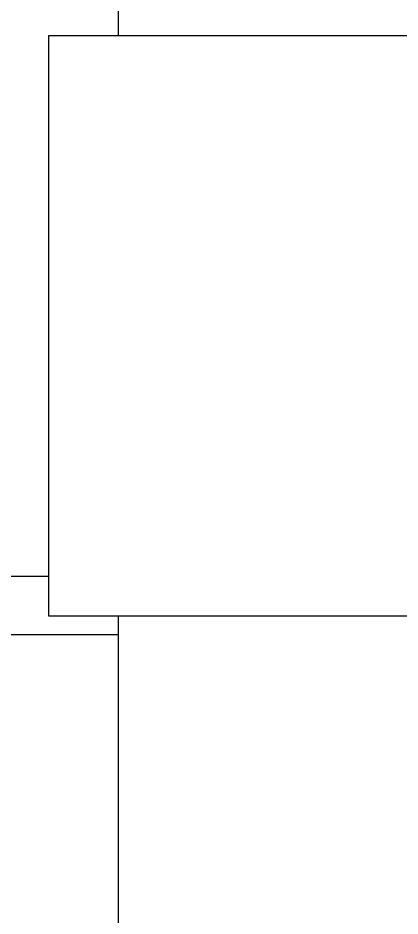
# Model space of a CAD drawing. Extents: x 1725261 to 1937680, y 860327 to 1571294.
# Drawn here: x 1850194.1 to 1850379.9, y 1227547.7 to 1227984.3 of the extents above; entities that cross this region are included whole.
import ezdxf

# ---------------------------------------------------------------- set-up
doc = ezdxf.new("R2010")
doc.units = 0
doc.header["$LTSCALE"] = 1000
doc.header["$MEASUREMENT"] = 0

msp = doc.modelspace()

# ---------------------------------------------------------------- linework, layer by layer
at = {"linetype": 'Continuous'}
for p, q in [((1850242.79, 1228602.94), (1850242.79, 1227975.6)), ((1850553.86, 1227975.6), (1850209.01, 1227975.6)), ((1850209.01, 1227975.6), (1850209.01, 1227693.69)), ((1850209.01, 1227693.69), (1850553.86, 1227693.69)), ((1850242.79, 1227693.69), (1850242.79, 1227159.37))]:
    msp.add_line(p, q, dxfattribs=at)
for p, q in [((1850209.01, 1227712.83), (1849098.64, 1227712.83)), ((1850242.79, 1227684.49), (1848805, 1227684.21))]:
    msp.add_line(p, q)

doc.saveas('drawing.dxf')
